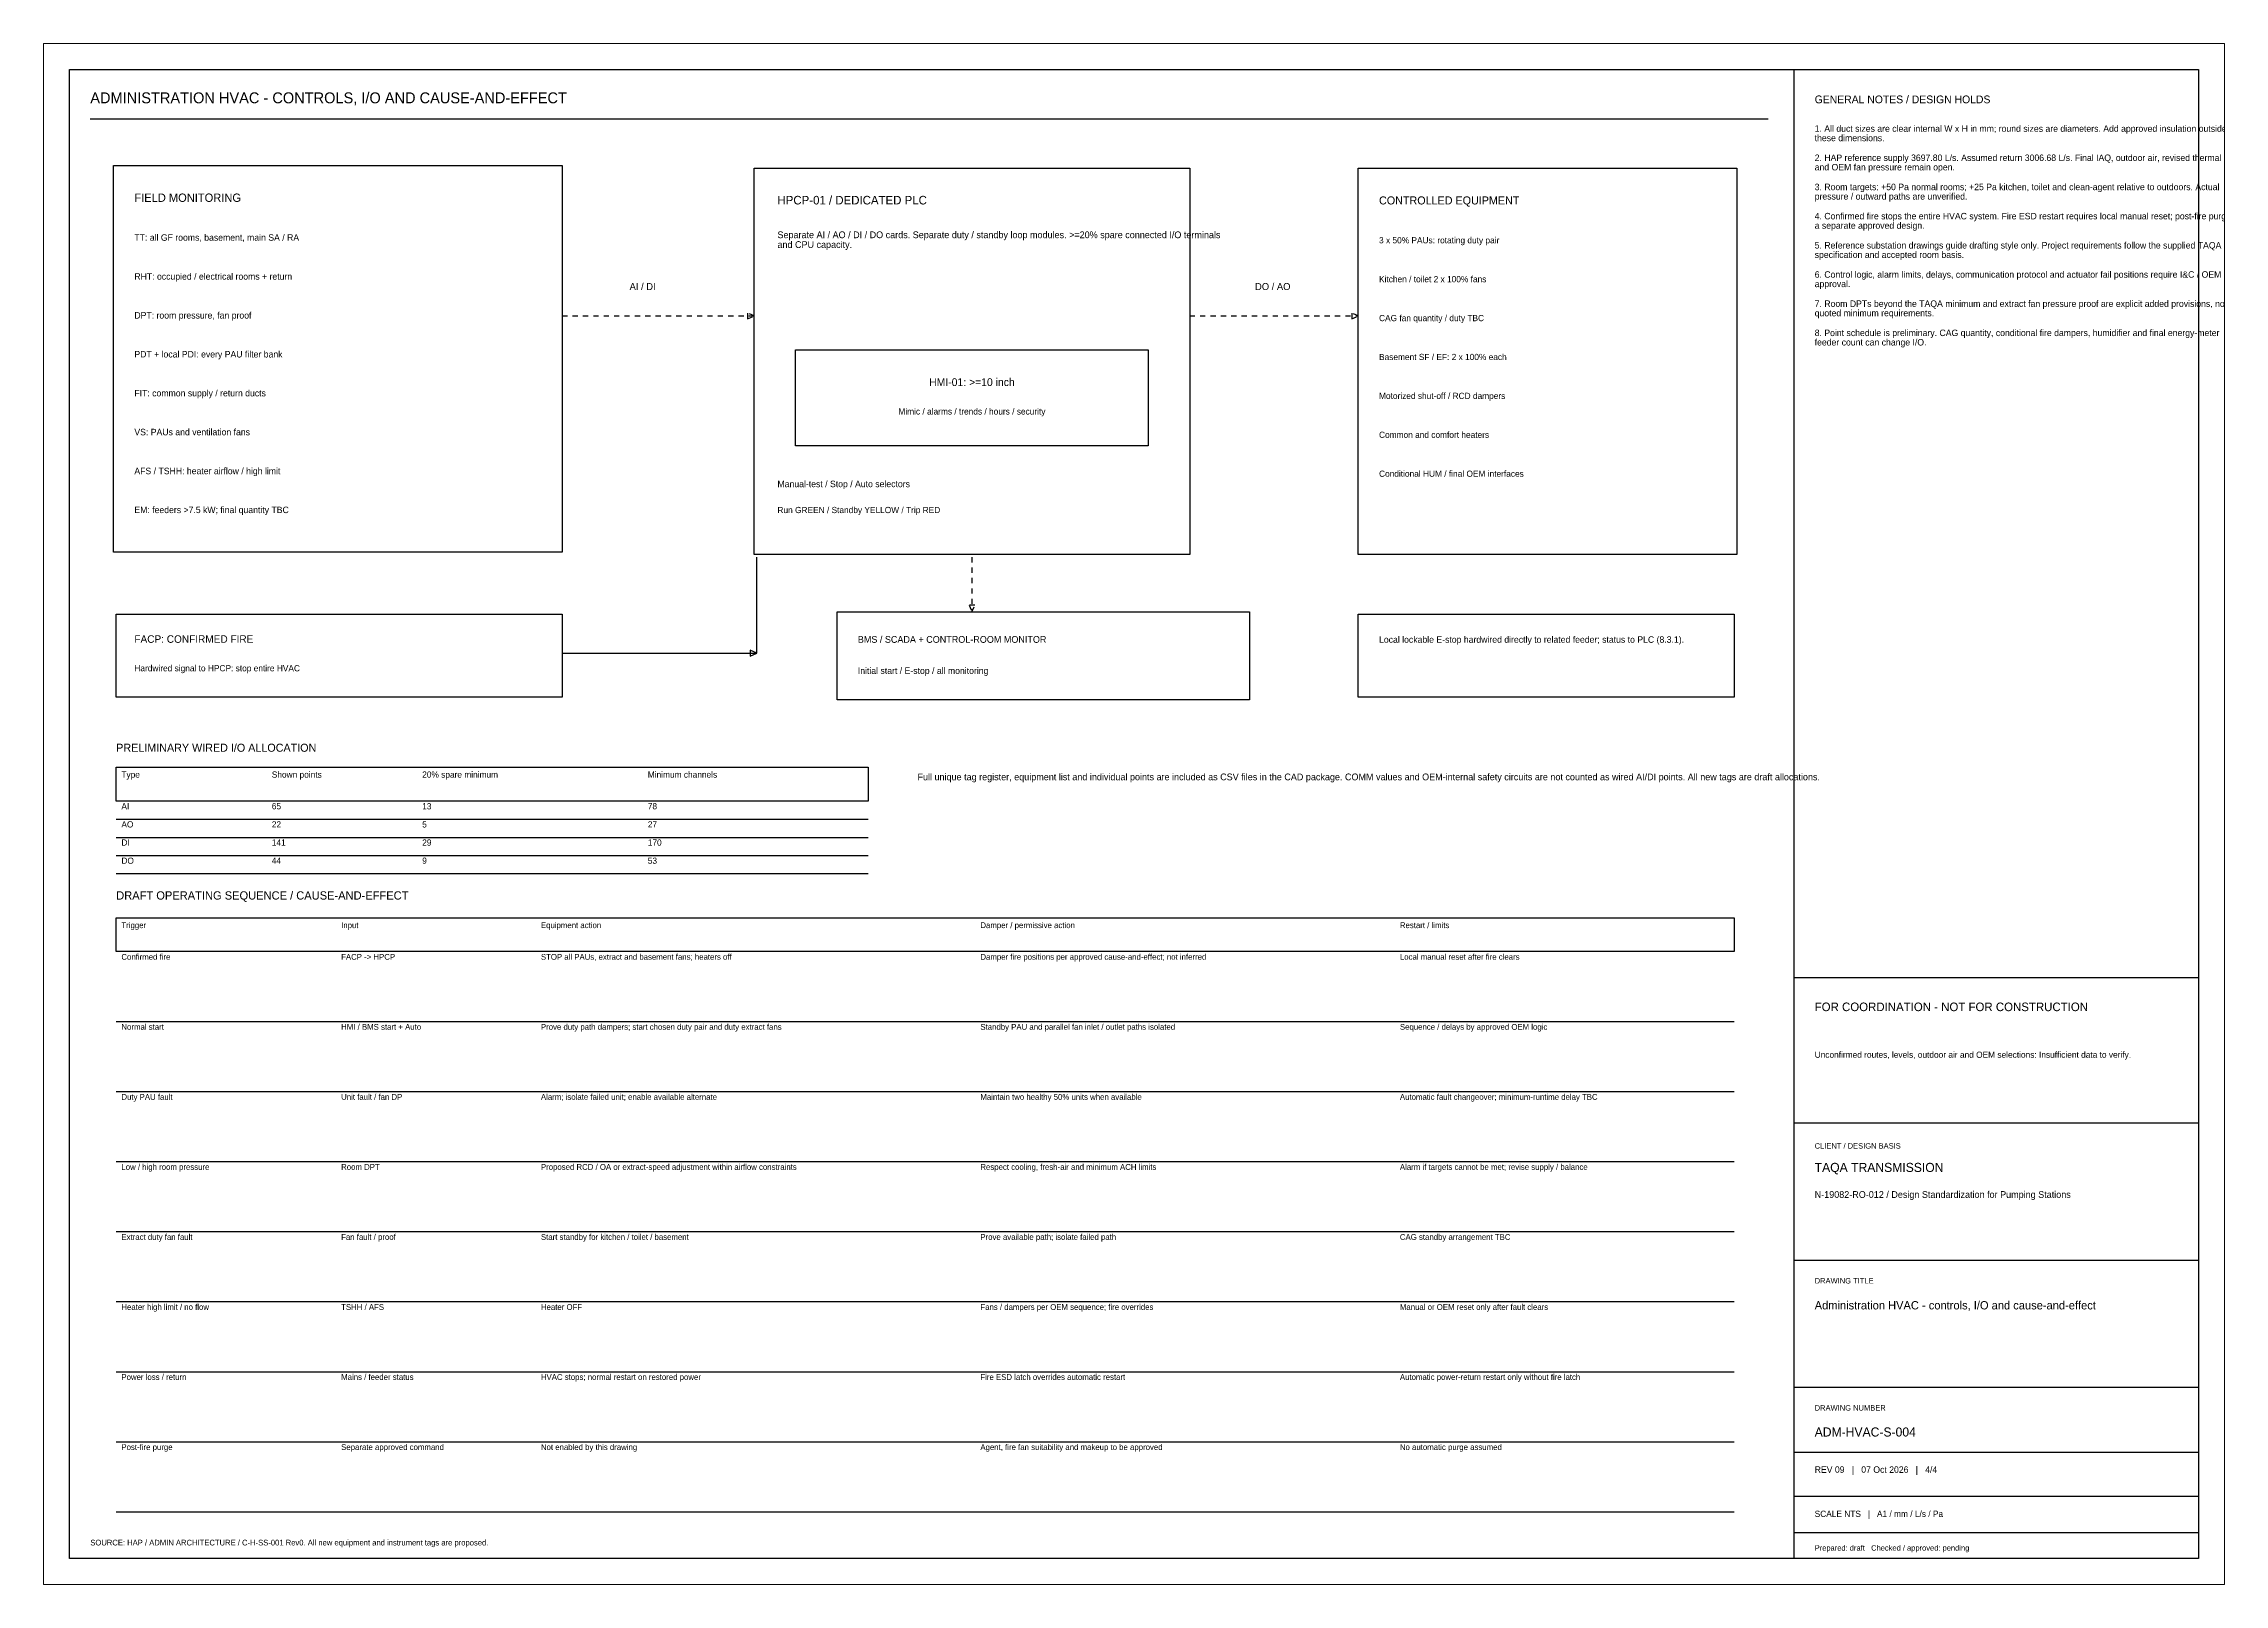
# Paper-space layout 'S04_A1' of a CAD drawing. Header units: millimetres. Extents: x 0 to 841, y 0 to 594.
# The model-space entities are those that its viewports show. They can reach past a viewport. Long polylines and large blocks are cut down to what shows.
import ezdxf
from ezdxf.enums import TextEntityAlignment as Align

# ---------------------------------------------------------------- set-up
doc = ezdxf.new("R2010")
doc.units = ezdxf.units.MM
doc.linetypes.add('DASHED', pattern=[4, 2, -2])
for name, color, linetype, lineweight, true_color in [('M-CTRL', 6, 'DASHED', 25, 0x735779), ('M-DIM', 8, 'CONTINUOUS', 25, 0x5a5d63), ('M-INK', 7, 'CONTINUOUS', 25, 0x171c25), ('M-INST', 6, 'CONTINUOUS', 25, 0x764070), ('M-PENDING', 1, 'CONTINUOUS', 25, 0xa23a34), ('M-SA', 5, 'CONTINUOUS', 25, 0x239321)]:
    doc.layers.add(name, color=color, linetype=linetype, lineweight=lineweight, true_color=true_color)
doc.layers.add('VIEWPORT', color=8, linetype='Continuous', plot=False)

msp = doc.modelspace()

# ---------------------------------------------------------------- linework, layer by layer
at = {"layer": 'M-CTRL', "linetype": 'DASHED'}
for p, q in [((2900, 489), (2974, 489)), ((3142, 489), (3207, 489)), ((3058, 396), (3058, 375))]:
    msp.add_line(p, q, dxfattribs=at)
at = {"layer": 'M-CTRL'}
for points in [[(2974, 489), (2971.5, 490.12), (2971.5, 487.88)], [(3207, 489), (3204.5, 490.12), (3204.5, 487.88)], [(3058, 375), (3059.12, 377.5), (3056.88, 377.5)]]:
    msp.add_lwpolyline(points, close=True, dxfattribs=at)
at = {"layer": 'M-DIM'}
for p, q in [((2728, 295), (3018, 295)), ((2728, 288), (3018, 288)), ((2728, 281), (3018, 281)), ((2728, 274), (3018, 274)), ((2728, 217), (3352, 217)), ((2728, 190), (3352, 190)), ((2728, 163), (3352, 163)), ((2728, 136), (3352, 136)), ((2728, 109), (3352, 109)), ((2728, 82), (3352, 82)), ((2728, 55), (3352, 55)), ((2728, 28), (3352, 28))]:
    msp.add_line(p, q, dxfattribs=at)
at = {"layer": 'M-INK'}
for p, q in [((3375, 584), (3375, 10)), ((2718, 565), (3365, 565)), ((3375, 234), (3531, 234)), ((3375, 178), (3531, 178)), ((3375, 125), (3531, 125)), ((3375, 76), (3531, 76)), ((3375, 51), (3531, 51)), ((3375, 34), (3531, 34)), ((3375, 20), (3531, 20))]:
    msp.add_line(p, q, dxfattribs=at)
for points in [[(2710, 584), (3531, 584), (3531, 10), (2710, 10)], [(2974, 546), (3142, 546), (3142, 397), (2974, 397)], [(2728, 315), (3018, 315), (3018, 302), (2728, 302)], [(2728, 257), (3352, 257), (3352, 244), (2728, 244)]]:
    msp.add_lwpolyline(points, close=True, dxfattribs=at)
at = {"layer": 'M-INST'}
for points in [[(2727, 547), (2900, 547), (2900, 398), (2727, 398)], [(2990, 476), (3126, 476), (3126, 439), (2990, 439)], [(3006, 375), (3165, 375), (3165, 341), (3006, 341)]]:
    msp.add_lwpolyline(points, close=True, dxfattribs=at)
at = {"layer": 'M-PENDING'}
for p, q in [((2975, 359), (2975, 396)), ((2900, 359), (2975, 359))]:
    msp.add_line(p, q, dxfattribs=at)
for points in [[(2728, 374), (2900, 374), (2900, 342), (2728, 342)], [(3207, 374), (3352, 374), (3352, 342), (3207, 342)], [(2975, 359), (2972.5, 360.12), (2972.5, 357.88)]]:
    msp.add_lwpolyline(points, close=True, dxfattribs=at)
at = {"layer": 'M-SA'}
msp.add_lwpolyline([(3207, 546), (3353, 546), (3353, 397), (3207, 397)], close=True, dxfattribs=at)

# ---------------------------------------------------------------- texts
at = {"layer": 'M-CTRL'}
for s, p in [('AI / DI', (2931, 499)), ('DO / AO', (3174, 499))]:
    msp.add_text(s, height=2.7, dxfattribs=at).set_placement(p, align=Align.CENTER)
at = {"layer": 'M-DIM'}
for s, height, p in [('CLIENT / DESIGN BASIS', 2.1, (3383, 168)), ('DRAWING TITLE', 2.1, (3383, 116)), ('DRAWING NUMBER', 2.1, (3383, 67)), ('SOURCE: HAP / ADMIN ARCHITECTURE / C-H-SS-001 Rev0. All new equipment and instrument tags are proposed.', 2.2, (2718, 15)), ('Prepared: draft   Checked / approved: pending', 2.1, (3383, 13))]:
    msp.add_text(s, height=height, dxfattribs=at).set_placement(p)
at = {"layer": 'M-INK'}
for s, height, p in [('ADMINISTRATION HVAC - CONTROLS, I/O AND CAUSE-AND-EFFECT', 4.2, (2718, 571)), ('GENERAL NOTES / DESIGN HOLDS', 3, (3383, 571)), ('these dimensions.', 2.5, (3383, 556.38)), ('1. All duct sizes are clear internal W x H in mm; round sizes are diameters. Add approved insulation outside', 2.5, (3383, 560)), ('and OEM fan pressure remain open.', 2.5, (3383, 545.12)), ('2. HAP reference supply 3697.80 L/s. Assumed return 3006.68 L/s. Final IAQ, outdoor air, revised thermal loads', 2.5, (3383, 548.75)), ('3. Room targets: +50 Pa normal rooms; +25 Pa kitchen, toilet and clean-agent relative to outdoors. Actual', 2.5, (3383, 537.5)), ('HPCP-01 / DEDICATED PLC', 3.3, (2983, 532)), ('pressure / outward paths are unverified.', 2.5, (3383, 533.88)), ('Separate AI / AO / DI / DO cards. Separate duty / standby loop modules. >=20% spare connected I/O terminals', 2.6, (2983, 519)), ('4. Confirmed fire stops the entire HVAC system. Fire ESD restart requires local manual reset; post-fire purge is', 2.5, (3383, 526.25)), ('a separate approved design.', 2.5, (3383, 522.62)), ('and CPU capacity.', 2.6, (2983, 515.23)), ('specification and accepted room basis.', 2.5, (3383, 511.38)), ('5. Reference substation drawings guide drafting style only. Project requirements follow the supplied TAQA', 2.5, (3383, 515)), ('6. Control logic, alarm limits, delays, communication protocol and actuator fail positions require I&C / OEM', 2.5, (3383, 503.75)), ('approval.', 2.5, (3383, 500.12)), ('quoted minimum requirements.', 2.5, (3383, 488.88)), ('7. Room DPTs beyond the TAQA minimum and extract fan pressure proof are explicit added provisions, not', 2.5, (3383, 492.5)), ('feeder count can change I/O.', 2.5, (3383, 477.62)), ('8. Point schedule is preliminary. CAG quantity, conditional fire dampers, humidifier and final energy-meter', 2.5, (3383, 481.25)), ('Manual-test / Stop / Auto selectors', 2.5, (2983, 423)), ('Run GREEN / Standby YELLOW / Trip RED', 2.4, (2983, 413)), ('PRELIMINARY WIRED I/O ALLOCATION', 3.1, (2728, 321)), ('Type', 2.4, (2730, 311)), ('Shown points', 2.4, (2788, 311)), ('20% spare minimum', 2.4, (2846, 311)), ('Minimum channels', 2.4, (2933, 311)), ('Full unique tag register, equipment list and individual points are included as CSV files in the CAD package. COMM values and OEM-internal safety circuits are not counted as wired AI/DI points. All new tags are draft allocations.', 2.6, (3037, 310)), ('AI', 2.4, (2730, 298.8)), ('65', 2.4, (2788, 298.8)), ('13', 2.4, (2846, 298.8)), ('78', 2.4, (2933, 298.8)), ('AO', 2.4, (2730, 291.8)), ('DI', 2.4, (2730, 284.8)), ('22', 2.4, (2788, 291.8)), ('141', 2.4, (2788, 284.8)), ('5', 2.4, (2846, 291.8)), ('29', 2.4, (2846, 284.8)), ('27', 2.4, (2933, 291.8)), ('170', 2.4, (2933, 284.8)), ('DO', 2.4, (2730, 277.8)), ('44', 2.4, (2788, 277.8)), ('9', 2.4, (2846, 277.8)), ('53', 2.4, (2933, 277.8)), ('DRAFT OPERATING SEQUENCE / CAUSE-AND-EFFECT', 3.2, (2728, 264)), ('Trigger', 2.25, (2730, 253)), ('Input', 2.25, (2814.74, 253)), ('Equipment action', 2.25, (2891.78, 253)), ('Damper / permissive action', 2.25, (3061.26, 253)), ('Restart / limits', 2.25, (3223.04, 253)), ('Confirmed fire', 2.25, (2730, 240.8)), ('FACP -> HPCP', 2.25, (2814.74, 240.8)), ('STOP all PAUs, extract and basement fans; heaters off', 2.25, (2891.78, 240.8)), ('Damper fire positions per approved cause-and-effect; not inferred', 2.25, (3061.26, 240.8)), ('Local manual reset after fire clears', 2.25, (3223.04, 240.8)), ('Normal start', 2.25, (2730, 213.8)), ('HMI / BMS start + Auto', 2.25, (2814.74, 213.8)), ('Prove duty path dampers; start chosen duty pair and duty extract fans', 2.25, (2891.78, 213.8)), ('Standby PAU and parallel fan inlet / outlet paths isolated', 2.25, (3061.26, 213.8)), ('Sequence / delays by approved OEM logic', 2.25, (3223.04, 213.8)), ('Duty PAU fault', 2.25, (2730, 186.8)), ('Unit fault / fan DP', 2.25, (2814.74, 186.8)), ('Alarm; isolate failed unit; enable available alternate', 2.25, (2891.78, 186.8)), ('Maintain two healthy 50% units when available', 2.25, (3061.26, 186.8)), ('Automatic fault changeover; minimum-runtime delay TBC', 2.25, (3223.04, 186.8)), ('Low / high room pressure', 2.25, (2730, 159.8)), ('Room DPT', 2.25, (2814.74, 159.8)), ('Proposed RCD / OA or extract-speed adjustment within airflow constraints', 2.25, (2891.78, 159.8)), ('Respect cooling, fresh-air and minimum ACH limits', 2.25, (3061.26, 159.8)), ('Alarm if targets cannot be met; revise supply / balance', 2.25, (3223.04, 159.8)), ('TAQA TRANSMISSION', 3.5, (3383, 159)), ('N-19082-RO-012 / Design Standardization for Pumping Stations', 2.6, (3383, 149)), ('Extract duty fan fault', 2.25, (2730, 132.8)), ('Fan fault / proof', 2.25, (2814.74, 132.8)), ('Start standby for kitchen / toilet / basement', 2.25, (2891.78, 132.8)), ('Prove available path; isolate failed path', 2.25, (3061.26, 132.8)), ('CAG standby arrangement TBC', 2.25, (3223.04, 132.8)), ('Administration HVAC - controls, I/O and cause-and-effect', 3.2, (3383, 106)), ('Heater high limit / no flow', 2.25, (2730, 105.8)), ('TSHH / AFS', 2.25, (2814.74, 105.8)), ('Heater OFF', 2.25, (2891.78, 105.8)), ('Fans / dampers per OEM sequence; fire overrides', 2.25, (3061.26, 105.8)), ('Manual or OEM reset only after fault clears', 2.25, (3223.04, 105.8)), ('Power loss / return', 2.25, (2730, 78.8)), ('Mains / feeder status', 2.25, (2814.74, 78.8)), ('HVAC stops; normal restart on restored power', 2.25, (2891.78, 78.8)), ('Fire ESD latch overrides automatic restart', 2.25, (3061.26, 78.8)), ('Automatic power-return restart only without fire latch', 2.25, (3223.04, 78.8)), ('ADM-HVAC-S-004', 3.5, (3383, 57)), ('Post-fire purge', 2.25, (2730, 51.8)), ('Separate approved command', 2.25, (2814.74, 51.8)), ('Not enabled by this drawing', 2.25, (2891.78, 51.8)), ('Agent, fire fan suitability and makeup to be approved', 2.25, (3061.26, 51.8)), ('No automatic purge assumed', 2.25, (3223.04, 51.8)), ('REV 09   |   07 Oct 2026   |   4/4', 2.5, (3383, 43)), ('SCALE NTS   |   A1 / mm / L/s / Pa', 2.4, (3383, 26))]:
    msp.add_text(s, height=height, dxfattribs=at).set_placement(p)
at = {"layer": 'M-INST'}
for s, height, p in [('FIELD MONITORING', 3.2, (2735, 533)), ('TT: all GF rooms, basement, main SA / RA', 2.5, (2735, 518)), ('RHT: occupied / electrical rooms + return', 2.5, (2735, 503)), ('DPT: room pressure, fan proof', 2.5, (2735, 488)), ('PDT + local PDI: every PAU filter bank', 2.5, (2735, 473)), ('FIT: common supply / return ducts', 2.5, (2735, 458)), ('VS: PAUs and ventilation fans', 2.5, (2735, 443)), ('AFS / TSHH: heater airflow / high limit', 2.5, (2735, 428)), ('EM: feeders >7.5 kW; final quantity TBC', 2.5, (2735, 413)), ('BMS / SCADA + CONTROL-ROOM MONITOR', 2.6, (3014, 363)), ('Initial start / E-stop / all monitoring', 2.5, (3014, 351))]:
    msp.add_text(s, height=height, dxfattribs=at).set_placement(p)
for s, height, p in [('HMI-01: >=10 inch', 3, (3058, 462)), ('Mimic / alarms / trends / hours / security', 2.4, (3058, 451))]:
    msp.add_text(s, height=height, dxfattribs=at).set_placement(p, align=Align.CENTER)
at = {"layer": 'M-PENDING'}
for s, height, p in [('FACP: CONFIRMED FIRE', 2.9, (2735, 363)), ('Local lockable E-stop hardwired directly to related feeder; status to PLC (8.3.1).', 2.5, (3215, 363)), ('Hardwired signal to HPCP: stop entire HVAC', 2.4, (2735, 352)), ('FOR COORDINATION - NOT FOR CONSTRUCTION', 3.3, (3383, 221)), ('Unconfirmed routes, levels, outdoor air and OEM selections: Insufficient data to verify.', 2.4, (3383, 203))]:
    msp.add_text(s, height=height, dxfattribs=at).set_placement(p)
at = {"layer": 'M-SA'}
for s, height, p in [('CONTROLLED EQUIPMENT', 3.1, (3215, 532)), ('3 x 50% PAUs: rotating duty pair', 2.4, (3215, 517)), ('Kitchen / toilet 2 x 100% fans', 2.4, (3215, 502)), ('CAG fan quantity / duty TBC', 2.4, (3215, 487)), ('Basement SF / EF: 2 x 100% each', 2.4, (3215, 472)), ('Motorized shut-off / RCD dampers', 2.4, (3215, 457)), ('Common and comfort heaters', 2.4, (3215, 442)), ('Conditional HUM / final OEM interfaces', 2.4, (3215, 427))]:
    msp.add_text(s, height=height, dxfattribs=at).set_placement(p)

psp = doc.layouts.new('S04_A1')

# ---------------------------------------------------------------- viewports
at = {"layer": 'VIEWPORT'}
psp.add_viewport(center=(420.5, 297), size=(841, 594), view_center_point=(3120.5, 297), view_height=594, dxfattribs=at)

doc.saveas('drawing.dxf')
